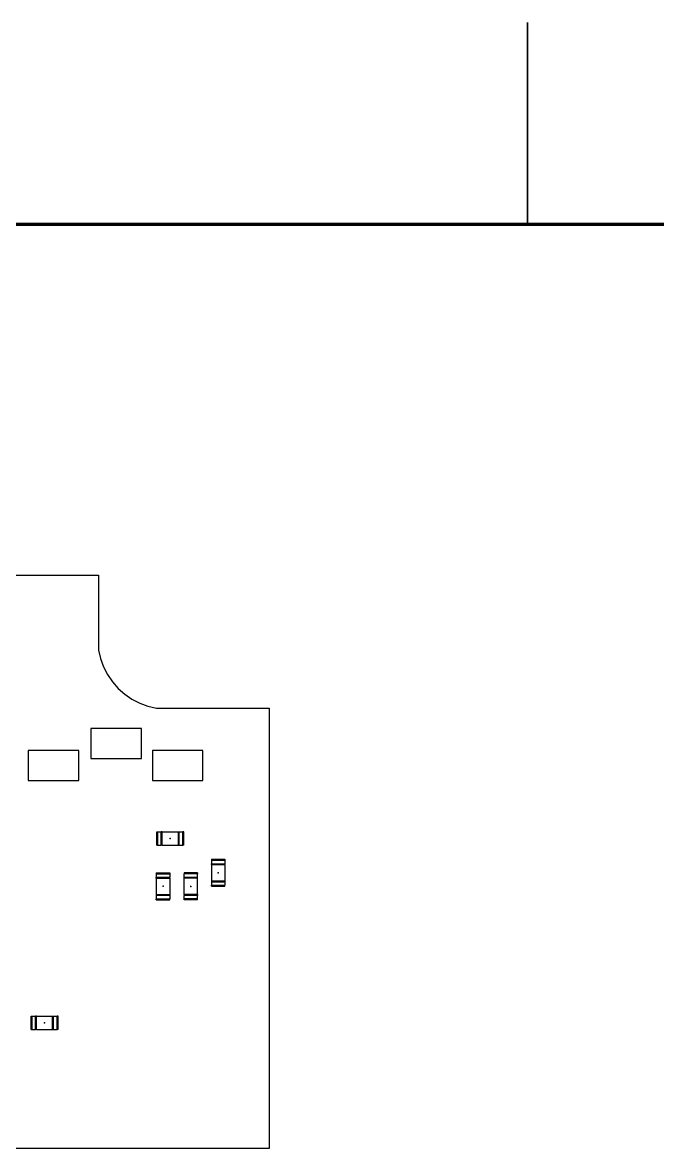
# Model space of a CAD drawing. Header units: millimetres. Extents: x 2 to 294, y 2 to 208.
# Drawn here: x 179.72 to 203.33, y 165.61 to 207.5 of the extents above; entities that cross this region are included whole.
import ezdxf

# ---------------------------------------------------------------- set-up
doc = ezdxf.new("R2010")
doc.units = ezdxf.units.MM
doc.header["$PDSIZE"] = -1

msp = doc.modelspace()

# ---------------------------------------------------------------- linework, layer by layer
at = {"color": 7, "linetype": 'Continuous', "lineweight": 35}
msp.add_line((198.5, 200), (198.5, 207.5), dxfattribs=at)
at = {"color": 7, "linetype": 'Continuous', "lineweight": 70}
msp.add_line((10, 200), (287, 200), dxfattribs=at)
at = {"color": 7, "linetype": 'Continuous', "lineweight": 25}
for p, q in [((165.526, 186.944), (182.544, 186.944)), ((182.544, 186.944), (182.544, 184.15)), ((182.544, 184.15), (182.617, 183.833)), ((182.617, 183.833), (182.728, 183.527)), ((182.728, 183.527), (182.877, 183.237)), ((182.877, 183.237), (183.06, 182.967)), ((183.06, 182.967), (183.276, 182.723)), ((183.276, 182.723), (183.52, 182.507)), ((183.52, 182.507), (183.789, 182.324)), ((183.789, 182.324), (184.079, 182.175)), ((184.079, 182.175), (184.385, 182.064)), ((184.385, 182.064), (184.703, 181.991)), ((184.703, 181.991), (188.894, 181.991)), ((188.894, 181.991), (188.894, 165.608)), ((182.265, 181.229), (182.265, 180.112)), ((184.144, 181.229), (182.265, 181.229)), ((184.144, 180.112), (184.144, 181.229)), ((179.928, 180.417), (179.928, 179.299)), ((181.808, 180.417), (179.928, 180.417)), ((181.808, 179.299), (181.808, 180.417)), ((184.551, 180.417), (184.551, 179.299)), ((186.43, 180.417), (184.551, 180.417)), ((186.43, 179.299), (186.43, 180.417)), ((182.265, 180.112), (184.144, 180.112)), ((179.928, 179.299), (181.808, 179.299)), ((184.551, 179.299), (186.43, 179.299)), ((184.714, 176.888), (184.714, 177.388)), ((184.714, 177.388), (184.749, 177.388)), ((184.749, 176.888), (184.749, 177.388)), ((184.749, 177.388), (184.879, 177.388)), ((184.879, 176.888), (184.879, 177.388)), ((184.914, 177.388), (184.879, 177.388)), ((184.914, 177.388), (185.514, 177.388)), ((184.914, 176.888), (184.914, 177.388)), ((185.514, 177.388), (185.549, 177.388)), ((185.514, 176.888), (185.514, 177.388)), ((185.549, 176.888), (185.549, 177.388)), ((185.549, 177.388), (185.679, 177.388)), ((185.679, 176.888), (185.679, 177.388)), ((185.714, 177.388), (185.679, 177.388)), ((185.714, 176.888), (185.714, 177.388)), ((184.714, 176.888), (184.749, 176.888)), ((184.749, 176.888), (184.879, 176.888)), ((184.914, 176.888), (184.879, 176.888)), ((184.914, 176.888), (185.514, 176.888)), ((185.514, 176.888), (185.549, 176.888)), ((185.549, 176.888), (185.679, 176.888)), ((185.714, 176.888), (185.679, 176.888)), ((186.742, 176.368), (187.242, 176.368)), ((186.742, 176.368), (186.742, 176.333)), ((187.242, 176.368), (187.242, 176.333)), ((186.742, 176.333), (187.242, 176.333)), ((186.742, 176.333), (186.742, 176.203)), ((186.742, 176.168), (186.742, 176.203)), ((186.742, 176.203), (187.242, 176.203)), ((186.742, 176.168), (186.742, 175.568)), ((186.742, 176.168), (187.242, 176.168)), ((187.242, 176.333), (187.242, 176.203)), ((187.242, 176.168), (187.242, 176.203)), ((187.242, 176.168), (187.242, 175.568)), ((184.694, 175.862), (185.194, 175.862)), ((184.694, 175.862), (184.694, 175.827)), ((184.694, 175.827), (184.694, 175.697)), ((184.694, 175.827), (185.194, 175.827)), ((184.694, 175.697), (185.194, 175.697)), ((184.694, 175.662), (184.694, 175.697)), ((184.694, 175.662), (184.694, 175.062)), ((184.694, 175.662), (185.194, 175.662)), ((185.194, 175.862), (185.194, 175.827)), ((185.194, 175.827), (185.194, 175.697)), ((185.194, 175.662), (185.194, 175.697)), ((185.194, 175.662), (185.194, 175.062)), ((185.726, 175.86), (185.726, 175.825)), ((186.226, 175.86), (185.726, 175.86)), ((186.226, 175.825), (185.726, 175.825)), ((185.726, 175.695), (185.726, 175.825)), ((185.726, 175.66), (185.726, 175.695)), ((186.226, 175.695), (185.726, 175.695)), ((186.226, 175.66), (185.726, 175.66)), ((185.726, 175.06), (185.726, 175.66)), ((186.226, 175.86), (186.226, 175.825)), ((186.226, 175.695), (186.226, 175.825)), ((186.226, 175.66), (186.226, 175.695)), ((186.226, 175.06), (186.226, 175.66)), ((186.742, 175.568), (186.742, 175.533)), ((186.742, 175.568), (187.242, 175.568)), ((186.742, 175.533), (186.742, 175.403)), ((186.742, 175.533), (187.242, 175.533)), ((187.242, 175.568), (187.242, 175.533)), ((187.242, 175.533), (187.242, 175.403)), ((186.742, 175.403), (187.242, 175.403)), ((186.742, 175.368), (186.742, 175.403)), ((186.742, 175.368), (187.242, 175.368)), ((187.242, 175.368), (187.242, 175.403)), ((184.694, 175.062), (184.694, 175.027)), ((184.694, 175.062), (185.194, 175.062)), ((184.694, 175.027), (184.694, 174.897)), ((184.694, 175.027), (185.194, 175.027)), ((184.694, 174.862), (184.694, 174.897)), ((184.694, 174.897), (185.194, 174.897)), ((184.694, 174.862), (185.194, 174.862)), ((185.194, 175.062), (185.194, 175.027)), ((185.194, 175.027), (185.194, 174.897)), ((185.194, 174.862), (185.194, 174.897)), ((186.226, 175.06), (185.726, 175.06)), ((185.726, 175.06), (185.726, 175.025)), ((186.226, 175.025), (185.726, 175.025)), ((185.726, 174.895), (185.726, 175.025)), ((186.226, 174.895), (185.726, 174.895)), ((185.726, 174.86), (185.726, 174.895)), ((186.226, 174.86), (185.726, 174.86)), ((186.226, 175.06), (186.226, 175.025)), ((186.226, 174.895), (186.226, 175.025)), ((186.226, 174.86), (186.226, 174.895)), ((180.039, 170.03), (180.039, 170.53)), ((180.039, 170.53), (180.074, 170.53)), ((180.074, 170.03), (180.074, 170.53)), ((180.074, 170.53), (180.204, 170.53)), ((180.204, 170.03), (180.204, 170.53)), ((180.239, 170.53), (180.204, 170.53)), ((180.239, 170.03), (180.239, 170.53)), ((180.239, 170.53), (180.839, 170.53)), ((180.839, 170.03), (180.839, 170.53)), ((180.839, 170.53), (180.874, 170.53)), ((180.874, 170.03), (180.874, 170.53)), ((180.874, 170.53), (181.004, 170.53)), ((181.004, 170.03), (181.004, 170.53)), ((181.039, 170.53), (181.004, 170.53)), ((181.039, 170.03), (181.039, 170.53)), ((180.039, 170.03), (180.074, 170.03)), ((180.074, 170.03), (180.204, 170.03)), ((180.239, 170.03), (180.204, 170.03)), ((180.239, 170.03), (180.839, 170.03)), ((180.839, 170.03), (180.874, 170.03)), ((180.874, 170.03), (181.004, 170.03)), ((181.039, 170.03), (181.004, 170.03)), ((188.894, 165.608), (177.464, 165.608))]:
    msp.add_line(p, q, dxfattribs=at)
at = {"color": 7, "linetype": 'Continuous'}
for p, q in [((185.214, 177.138), (185.214, 177.158)), ((185.214, 177.138), (185.214, 177.158)), ((185.214, 177.138), (185.224, 177.138)), ((185.214, 177.138), (185.224, 177.138)), ((186.992, 175.868), (186.992, 175.857)), ((186.992, 175.868), (187.012, 175.868)), ((186.992, 175.868), (186.992, 175.857)), ((186.992, 175.868), (187.012, 175.868)), ((184.944, 175.362), (184.944, 175.352)), ((184.944, 175.362), (184.964, 175.362)), ((184.944, 175.362), (184.944, 175.352)), ((184.944, 175.362), (184.964, 175.362)), ((185.976, 175.36), (185.955, 175.36)), ((185.976, 175.36), (185.955, 175.36)), ((185.976, 175.36), (185.976, 175.37)), ((185.976, 175.36), (185.976, 175.37)), ((180.539, 170.28), (180.539, 170.3)), ((180.539, 170.28), (180.539, 170.3)), ((180.539, 170.28), (180.549, 170.28)), ((180.539, 170.28), (180.549, 170.28))]:
    msp.add_line(p, q, dxfattribs=at)
for p in [(185.214, 177.138), (185.214, 177.138), (186.992, 175.868), (186.992, 175.868), (184.944, 175.362), (184.944, 175.362), (185.976, 175.36), (185.976, 175.36), (180.539, 170.28), (180.539, 170.28)]:
    msp.add_point(p, dxfattribs=at)

doc.saveas('drawing.dxf')
